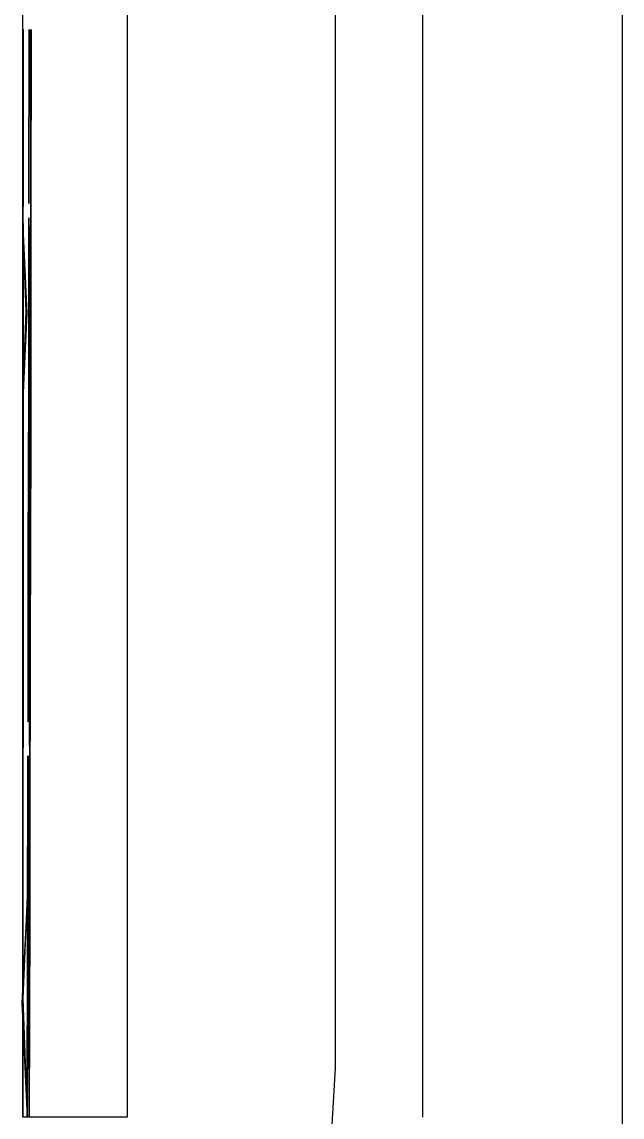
# Model space of a CAD drawing. Header units: metres. Extents: x 62 to 334, y -352 to -102.
# Drawn here: x 82.55 to 86, y -190 to -183.69 of the extents above; entities that cross this region are included whole.
import ezdxf

# ---------------------------------------------------------------- set-up
doc = ezdxf.new("R2010")
doc.units = ezdxf.units.M

msp = doc.modelspace()

# ---------------------------------------------------------------- linework, layer by layer
for p, q in [((84.8552, -170.0001), (84.8552, -190.0001)), ((84.3552, -189.7188), (84.3552, -170.2813)), ((82.5552, -186.5983), (82.5552, -172)), ((86.0038, -178.3319), (86.0038, -194.331)), ((83.1552, -181), (83.1545, -190)), ((82.5561, -183.7362), (82.5563, -184.7555)), ((82.5563, -184.5163), (82.5561, -183.7362)), ((82.5561, -183.7362), (82.5563, -184.5163)), ((82.5564, -184.4167), (82.5561, -183.7362)), ((82.5561, -183.7362), (82.5563, -184.4366)), ((82.5563, -184.7753), (82.5561, -183.7362)), ((82.5561, -183.7362), (82.5563, -184.6559)), ((82.5563, -184.616), (82.5561, -183.7362)), ((82.5561, -183.7362), (82.5563, -184.616)), ((82.5563, -184.5363), (82.5561, -183.7362)), ((82.5561, -183.7362), (82.5563, -184.5562)), ((82.5563, -184.6957), (82.5561, -183.7362)), ((82.5561, -183.7362), (82.5564, -184.3967)), ((82.5564, -184.2971), (82.5561, -183.7362)), ((82.5561, -183.7362), (82.5564, -184.2971)), ((82.5563, -184.795), (82.5561, -183.7362)), ((82.591, -183.7362), (82.5894, -184.7392)), ((82.591, -183.7362), (82.5894, -184.7392)), ((82.5894, -184.7392), (82.591, -183.7362)), ((82.6001, -183.7362), (82.5985, -184.7882)), ((82.5999, -184.8371), (82.603, -183.7362)), ((82.5999, -184.8045), (82.6001, -183.7362)), ((82.6001, -183.7362), (82.6, -184.7064)), ((82.6, -184.6901), (82.6001, -183.7362)), ((82.6001, -184.6573), (82.603, -183.7362)), ((82.6001, -184.641), (82.603, -183.7362)), ((82.603, -183.7362), (82.6003, -184.3464)), ((82.603, -183.7362), (82.6003, -184.4118)), ((82.6004, -184.2973), (82.603, -183.7362)), ((82.6004, -184.2318), (82.603, -183.7362)), ((82.603, -183.7362), (82.6004, -184.2482)), ((82.6014, -184.7882), (82.603, -183.7362)), ((82.603, -183.7362), (82.6014, -184.7882)), ((82.603, -183.7362), (82.6015, -184.6737)), ((82.6004, -184.2482), (82.6004, -184.2318)), ((82.6003, -184.3464), (82.6004, -184.2973)), ((82.6003, -184.4118), (82.6001, -184.641)), ((82.5563, -184.4366), (82.5564, -184.4167)), ((82.5563, -184.5562), (82.5563, -184.5363)), ((82.6015, -184.6737), (82.6001, -184.6573)), ((82.6015, -184.6737), (82.6, -184.6901)), ((82.6, -184.7064), (82.6, -184.6901)), ((82.6, -184.7392), (82.6, -184.7064)), ((82.5564, -185.8267), (82.5563, -184.7753)), ((82.5985, -184.7882), (82.5999, -184.8045)), ((82.6014, -184.7882), (82.5999, -184.8045)), ((82.6014, -184.7555), (82.6, -184.7392)), ((82.5564, -185.8267), (82.5563, -184.795)), ((82.5563, -184.8543), (82.5563, -184.874)), ((82.5564, -185.8267), (82.5563, -184.8543)), ((82.5888, -185.8267), (82.5893, -184.8208)), ((82.5893, -184.8534), (82.5888, -185.8267)), ((82.5893, -184.8208), (82.5893, -184.8534)), ((82.5979, -185.8267), (82.5999, -184.8045)), ((82.5999, -184.8208), (82.5979, -185.8267)), ((82.5999, -184.8371), (82.5979, -185.8267)), ((82.5999, -184.8045), (82.5999, -184.8371)), ((82.6013, -184.8534), (82.5999, -184.8371)), ((82.6008, -185.8267), (82.6013, -184.8534)), ((82.6013, -184.8697), (82.6013, -184.8534)), ((82.5563, -184.874), (82.5552, -186.5983)), ((82.5563, -184.874), (82.5564, -185.8267)), ((82.5563, -184.9332), (82.5563, -184.874)), ((82.5563, -184.8937), (82.5563, -184.9135)), ((82.5742, -185.3599), (82.5563, -184.8937)), ((82.5563, -184.9135), (82.5784, -185.3706)), ((82.5893, -184.886), (82.5888, -185.8267)), ((82.5888, -185.8267), (82.5893, -184.886)), ((82.5979, -185.8267), (82.5984, -184.8697)), ((82.5983, -184.886), (82.5979, -185.8267)), ((82.5983, -184.886), (82.6013, -184.8697)), ((82.5984, -184.8697), (82.5983, -184.886)), ((82.6013, -184.9023), (82.5983, -184.886)), ((82.6013, -184.8697), (82.6008, -185.8267)), ((82.6008, -185.8267), (82.6013, -184.9023)), ((82.6012, -184.9186), (82.6013, -184.9023)), ((82.5564, -185.8267), (82.5563, -184.9332)), ((82.5563, -184.9332), (82.5564, -185.8267)), ((82.5563, -184.9925), (82.5563, -184.9332)), ((82.5563, -184.9727), (82.5564, -185.8267)), ((82.5564, -185.8267), (82.5563, -184.9727)), ((82.5983, -184.9186), (82.5979, -185.8267)), ((82.5979, -185.8267), (82.5983, -184.9186)), ((82.6012, -184.9186), (82.5983, -184.935)), ((82.5983, -184.935), (82.6012, -184.9513)), ((82.5997, -184.9839), (82.6012, -184.9676)), ((82.6008, -185.8267), (82.6012, -184.9186)), ((82.6012, -184.9513), (82.6008, -185.8267)), ((82.6012, -184.9676), (82.6008, -185.8267)), ((82.6012, -184.9676), (82.6012, -184.9513)), ((82.5554, -185.233), (82.5563, -184.9925)), ((82.5563, -185.0122), (82.5563, -185.032)), ((82.5564, -185.8267), (82.5563, -185.0122)), ((82.5563, -185.032), (82.5564, -185.8267)), ((82.5891, -185.0328), (82.5888, -185.8267)), ((82.5888, -185.8267), (82.5891, -185.0328)), ((82.5979, -185.8267), (82.5997, -184.9839)), ((82.5979, -185.8267), (82.5997, -185.0165)), ((82.5997, -185.0165), (82.5996, -185.0818)), ((82.5562, -185.0912), (82.5562, -185.1109)), ((82.5564, -185.8267), (82.5562, -185.0912)), ((82.5563, -185.0517), (82.5564, -185.8267)), ((82.5564, -185.8267), (82.5563, -185.0517)), ((82.5996, -185.0818), (82.5979, -185.8267)), ((82.5979, -185.8267), (82.5996, -185.0981)), ((82.5996, -185.0981), (82.5995, -185.1144)), ((82.5562, -185.1109), (82.5564, -185.8267)), ((82.5562, -185.1307), (82.5564, -185.8267)), ((82.5562, -185.1504), (82.5562, -185.1307)), ((82.5564, -185.8267), (82.5562, -185.1504)), ((82.5562, -185.1504), (82.5562, -185.1899)), ((82.5995, -185.1144), (82.5979, -185.8267)), ((82.5979, -185.8267), (82.5995, -185.1307)), ((82.5995, -185.147), (82.5979, -185.8267)), ((82.5979, -185.8267), (82.5995, -185.1633)), ((82.5995, -185.1633), (82.5994, -185.1796)), ((82.5995, -185.1307), (82.5995, -185.147)), ((82.5552, -186.5983), (82.5554, -185.233)), ((82.5554, -185.233), (82.5552, -186.5983)), ((82.5562, -185.1899), (82.5564, -185.8267)), ((82.5562, -185.2097), (82.5562, -185.2491)), ((82.5564, -185.8267), (82.5562, -185.2097)), ((82.5564, -185.8267), (82.5562, -185.2294)), ((82.5994, -185.1796), (82.5979, -185.8267)), ((82.5979, -185.8267), (82.5994, -185.1959)), ((82.5994, -185.2122), (82.5979, -185.8267)), ((82.5994, -185.1959), (82.5994, -185.2122)), ((82.5562, -185.2491), (82.5564, -185.8267)), ((82.5562, -185.2689), (82.5564, -185.8267)), ((82.5562, -185.2886), (82.5562, -185.2689)), ((82.5564, -185.8267), (82.5562, -185.2886)), ((82.5562, -185.2886), (82.5564, -185.8267)), ((82.5979, -185.8267), (82.5994, -185.2449)), ((82.5993, -185.2612), (82.5979, -185.8267)), ((82.5979, -185.8267), (82.5993, -185.2775)), ((82.5993, -185.2938), (82.5979, -185.8267)), ((82.5994, -185.2449), (82.5993, -185.2612)), ((82.5993, -185.2775), (82.5993, -185.2938)), ((82.5562, -185.3479), (82.5562, -185.3676)), ((82.5564, -185.8267), (82.5562, -185.3479)), ((82.5564, -185.8267), (82.5742, -185.3599)), ((82.5784, -185.3706), (82.5742, -185.3599)), ((82.5992, -185.3264), (82.5979, -185.8267)), ((82.5979, -185.8267), (82.5992, -185.3427)), ((82.5992, -185.3427), (82.5992, -185.3264)), ((82.5564, -185.8267), (82.5562, -185.3676)), ((82.5562, -185.3676), (82.5564, -185.8267)), ((82.5784, -185.3706), (82.5564, -185.8267)), ((82.5992, -185.3753), (82.5979, -185.8267)), ((82.5979, -185.8267), (82.5991, -185.3917)), ((82.5991, -185.3917), (82.5992, -185.3753)), ((82.5991, -185.4243), (82.5979, -185.8267)), ((82.5979, -185.8267), (82.5991, -185.4406)), ((82.5991, -185.4406), (82.5991, -185.4243)), ((82.5555, -187.8743), (82.5564, -185.8267)), ((82.5564, -185.8267), (82.5555, -187.8743)), ((82.5555, -187.8349), (82.5564, -185.8267)), ((82.5555, -187.9137), (82.5564, -185.8267)), ((82.5564, -185.8267), (82.5556, -187.7758)), ((82.5556, -187.7955), (82.5564, -185.8267)), ((82.5564, -185.8267), (82.5556, -187.8152)), ((82.5564, -185.8267), (82.5556, -187.697)), ((82.5556, -187.7364), (82.5564, -185.8267)), ((82.5564, -185.8267), (82.5556, -187.7561)), ((82.5556, -187.7167), (82.5564, -185.8267)), ((82.5564, -185.8267), (82.5556, -187.697)), ((82.5556, -187.6576), (82.5564, -185.8267)), ((82.5564, -185.8267), (82.5556, -187.6379)), ((82.5556, -187.5985), (82.5564, -185.8267)), ((82.5564, -185.8267), (82.5556, -187.5985)), ((82.5556, -187.5393), (82.5564, -185.8267)), ((82.5564, -185.8267), (82.5556, -187.5393)), ((82.5556, -187.4407), (82.5564, -185.8267)), ((82.5564, -185.8267), (82.5556, -187.4407)), ((82.5564, -185.8267), (82.5556, -187.6182)), ((82.5556, -187.559), (82.5564, -185.8267)), ((82.5564, -185.8267), (82.5557, -187.1051)), ((82.5557, -187.0854), (82.5564, -185.8267)), ((82.5557, -187.3025), (82.5564, -185.8267)), ((82.5564, -185.8267), (82.5557, -187.3223)), ((82.5557, -187.3617), (82.5564, -185.8267)), ((82.5564, -185.8267), (82.5557, -187.0656)), ((82.5564, -185.8267), (82.5557, -187.4209)), ((82.5557, -187.1248), (82.5564, -185.8267)), ((82.5564, -185.8267), (82.5557, -187.1446)), ((82.5557, -187.1643), (82.5564, -185.8267)), ((82.5557, -187.3815), (82.5564, -185.8267)), ((82.5564, -185.8267), (82.5557, -187.3815)), ((82.5557, -187.263), (82.5564, -185.8267)), ((82.5564, -185.8267), (82.5557, -187.263)), ((82.5557, -187.1841), (82.5564, -185.8267)), ((82.5564, -185.8267), (82.5557, -187.2038)), ((82.5557, -187.2236), (82.5564, -185.8267)), ((82.5564, -185.8267), (82.5558, -186.8484)), ((82.5558, -186.9866), (82.5564, -185.8267)), ((82.5564, -185.8267), (82.5558, -187.0064)), ((82.5558, -186.8287), (82.5564, -185.8267)), ((82.5564, -185.8267), (82.5558, -186.7497)), ((82.5558, -186.73), (82.5564, -185.8267)), ((82.5564, -185.8267), (82.5558, -186.73)), ((82.5564, -185.8267), (82.5558, -186.9077)), ((82.5558, -186.8879), (82.5564, -185.8267)), ((82.5564, -185.8267), (82.5558, -186.8879)), ((82.5558, -186.7695), (82.5564, -185.8267)), ((82.5564, -185.8267), (82.5558, -186.7892)), ((82.5558, -186.8089), (82.5564, -185.8267)), ((82.5558, -187.0459), (82.5564, -185.8267)), ((82.5564, -185.8267), (82.5558, -187.0459)), ((82.5558, -186.9274), (82.5564, -185.8267)), ((82.5564, -185.8267), (82.5558, -186.9471)), ((82.5558, -186.9669), (82.5564, -185.8267)), ((82.5564, -185.8267), (82.5559, -186.4141)), ((82.5559, -186.3943), (82.5564, -185.8267)), ((82.5564, -185.8267), (82.5559, -186.3943)), ((82.5559, -186.3548), (82.5564, -185.8267)), ((82.5564, -185.8267), (82.5559, -186.3548)), ((82.5559, -186.4535), (82.5564, -185.8267)), ((82.5564, -185.8267), (82.5559, -186.5918)), ((82.5559, -186.572), (82.5564, -185.8267)), ((82.5564, -185.8267), (82.5559, -186.572)), ((82.5559, -186.5325), (82.5564, -185.8267)), ((82.5564, -185.8267), (82.5559, -186.5325)), ((82.5559, -186.4338), (82.5564, -185.8267)), ((82.5564, -185.8267), (82.5559, -186.4733)), ((82.5559, -186.493), (82.5564, -185.8267)), ((82.5559, -186.6905), (82.5564, -185.8267)), ((82.5564, -185.8267), (82.5559, -186.6905)), ((82.5559, -186.6115), (82.5564, -185.8267)), ((82.5564, -185.8267), (82.5559, -186.6312)), ((82.5559, -186.651), (82.5564, -185.8267)), ((82.5564, -185.8267), (82.556, -186.2956)), ((82.556, -186.2561), (82.5564, -185.8267)), ((82.5564, -185.8267), (82.556, -186.2561)), ((82.556, -186.2758), (82.5564, -185.8267)), ((82.5564, -185.8267), (82.556, -186.3153)), ((82.5844, -187.7236), (82.5888, -185.8267)), ((82.5888, -185.8267), (82.5844, -187.7236)), ((82.5888, -185.8267), (82.5845, -187.6422)), ((82.5847, -187.5445), (82.5888, -185.8267)), ((82.5888, -185.8267), (82.5847, -187.5607)), ((82.5848, -187.5119), (82.5888, -185.8267)), ((82.5849, -187.4304), (82.5888, -185.8267)), ((82.5888, -185.8267), (82.5849, -187.4467)), ((82.5888, -185.8267), (82.5851, -187.3163)), ((82.5852, -187.3), (82.5888, -185.8267)), ((82.5853, -187.251), (82.5888, -185.8267)), ((82.5888, -185.8267), (82.5853, -187.251)), ((82.5855, -187.1369), (82.5888, -185.8267)), ((82.5856, -187.0553), (82.5888, -185.8267)), ((82.5888, -185.8267), (82.5856, -187.0879)), ((82.5888, -185.8267), (82.5857, -187.0064)), ((82.5858, -186.9901), (82.5888, -185.8267)), ((82.5888, -185.8267), (82.586, -186.8433)), ((82.5861, -186.827), (82.5888, -185.8267)), ((82.5862, -186.7454), (82.5888, -185.8267)), ((82.5888, -185.8267), (82.5862, -186.7617)), ((82.5979, -185.8267), (82.5912, -190)), ((82.5932, -187.8212), (82.5979, -185.8267)), ((82.5933, -187.7561), (82.5979, -185.8267)), ((82.5979, -185.8267), (82.594, -187.3978)), ((82.5942, -187.2673), (82.5979, -185.8267)), ((82.5979, -185.8267), (82.5942, -188.0651)), ((82.5942, -187.3), (82.5979, -185.8267)), ((82.5943, -188.0001), (82.5979, -185.8267)), ((82.5944, -187.1695), (82.5979, -185.8267)), ((82.5979, -185.8267), (82.5944, -187.1858)), ((82.5945, -187.8863), (82.5979, -185.8267)), ((82.5979, -185.8267), (82.5946, -187.87)), ((82.5979, -185.8267), (82.5947, -187.7887)), ((82.5947, -187.039), (82.5979, -185.8267)), ((82.5979, -185.8267), (82.5947, -187.0553)), ((82.5948, -186.9738), (82.5979, -185.8267)), ((82.5948, -187.7399), (82.6008, -185.8267)), ((82.5948, -187.7399), (82.5979, -185.8267)), ((82.5948, -187.7724), (82.5979, -185.8267)), ((82.5979, -185.8267), (82.5948, -186.9901)), ((82.5979, -185.8267), (82.5949, -186.9248)), ((82.5949, -186.9085), (82.5979, -185.8267)), ((82.6008, -185.8267), (82.5949, -187.6747)), ((82.5949, -187.7073), (82.5979, -185.8267)), ((82.5949, -187.6747), (82.5979, -185.8267)), ((82.5979, -185.8267), (82.5949, -187.691)), ((82.595, -187.6422), (82.5979, -185.8267)), ((82.5979, -185.8267), (82.595, -187.6585)), ((82.595, -187.6259), (82.5979, -185.8267)), ((82.5979, -185.8267), (82.595, -186.8596)), ((82.6008, -185.8267), (82.5951, -187.6096)), ((82.5979, -185.8267), (82.5951, -187.577)), ((82.5951, -187.5933), (82.5979, -185.8267)), ((82.5979, -185.8267), (82.5951, -187.577)), ((82.5951, -186.8433), (82.5979, -185.8267)), ((82.5952, -187.5607), (82.6008, -185.8267)), ((82.5979, -185.8267), (82.5952, -187.5607)), ((82.5952, -187.5445), (82.5979, -185.8267)), ((82.5952, -187.5119), (82.6008, -185.8267)), ((82.5953, -187.4956), (82.5979, -185.8267)), ((82.5953, -187.463), (82.5979, -185.8267)), ((82.6008, -185.8267), (82.5953, -187.463)), ((82.5953, -187.4793), (82.5979, -185.8267)), ((82.5979, -185.8267), (82.5953, -187.4793)), ((82.5979, -185.8267), (82.5954, -187.4467)), ((82.5954, -187.4304), (82.6008, -185.8267)), ((82.5979, -185.8267), (82.5954, -187.4304)), ((82.5955, -187.3652), (82.5979, -185.8267)), ((82.5956, -187.3489), (82.6008, -185.8267)), ((82.5956, -187.3489), (82.5979, -185.8267)), ((82.5979, -185.8267), (82.5956, -187.3326)), ((82.5979, -185.8267), (82.5958, -187.2347)), ((82.5979, -185.8267), (82.5958, -187.251)), ((82.5979, -185.8267), (82.596, -187.1042)), ((82.6008, -185.8267), (82.596, -187.1206)), ((82.596, -187.1206), (82.5979, -185.8267)), ((82.5961, -187.0879), (82.6008, -185.8267)), ((82.5979, -185.8267), (82.5961, -187.0879)), ((82.5979, -185.8267), (82.5961, -187.8375)), ((82.5962, -187.0227), (82.5979, -185.8267)), ((82.6008, -185.8267), (82.5962, -187.0064)), ((82.5962, -187.8212), (82.6008, -185.8267)), ((82.5962, -187.0064), (82.5979, -185.8267)), ((82.5979, -185.8267), (82.5963, -187.7561)), ((82.5979, -185.8267), (82.5966, -186.827)), ((82.5967, -186.7943), (82.5979, -185.8267)), ((82.5967, -186.7454), (82.5979, -185.8267)), ((82.5979, -185.8267), (82.5968, -186.7291)), ((82.5979, -185.8267), (82.5968, -186.6965)), ((82.5969, -186.6476), (82.5979, -185.8267)), ((82.5979, -185.8267), (82.597, -186.6312)), ((82.6008, -185.8267), (82.597, -187.3815)), ((82.5979, -185.8267), (82.5971, -186.5497)), ((82.5971, -186.5823), (82.5979, -185.8267)), ((82.6008, -185.8267), (82.5971, -187.3)), ((82.5972, -186.5008), (82.5979, -185.8267)), ((82.5972, -187.2673), (82.6008, -185.8267)), ((82.5979, -185.8267), (82.5972, -187.2836)), ((82.5979, -185.8267), (82.5973, -186.4518)), ((82.5973, -187.2021), (82.5979, -185.8267)), ((82.6008, -185.8267), (82.5973, -187.2021)), ((82.5973, -187.2184), (82.6008, -185.8267)), ((82.5979, -185.8267), (82.5973, -187.2184)), ((82.5974, -186.4029), (82.5979, -185.8267)), ((82.5974, -187.1532), (82.5979, -185.8267)), ((82.6008, -185.8267), (82.5974, -187.1532)), ((82.5979, -185.8267), (82.5975, -186.3703)), ((82.5976, -186.2887), (82.5979, -185.8267)), ((82.5976, -187.0553), (82.6008, -185.8267)), ((82.5979, -185.8267), (82.5976, -187.0716)), ((82.5979, -185.8267), (82.5977, -186.2561)), ((82.6008, -185.8267), (82.5977, -186.9901)), ((82.6008, -185.8267), (82.5978, -186.9411)), ((82.5978, -186.9411), (82.6008, -185.8267)), ((82.5978, -186.9411), (82.5979, -185.8267)), ((82.5979, -185.8267), (82.598, -186.8759)), ((82.6008, -185.8267), (82.598, -186.8759)), ((82.598, -186.8596), (82.6008, -185.8267)), ((82.556, -186.3153), (82.556, -186.2758)), ((82.5977, -186.2561), (82.5976, -186.2887)), ((82.5559, -186.4141), (82.5559, -186.3943)), ((82.5975, -186.3703), (82.5974, -186.4029)), ((82.5559, -186.4733), (82.5559, -186.4338)), ((82.5559, -186.4733), (82.5559, -186.493)), ((82.5973, -186.4518), (82.5972, -186.5008)), ((82.5559, -186.5523), (82.5559, -186.5325)), ((82.5971, -186.5497), (82.5971, -186.5823)), ((82.5552, -186.5983), (82.5556, -187.4407)), ((82.5552, -188.3071), (82.5552, -186.5983)), ((82.5553, -187.0831), (82.5552, -186.5983)), ((82.5552, -186.5983), (82.5557, -187.1446)), ((82.5557, -187.3223), (82.5552, -186.5983)), ((82.5559, -186.6312), (82.5559, -186.6115)), ((82.5559, -186.6312), (82.5559, -186.651)), ((82.597, -186.6312), (82.5969, -186.6476)), ((82.5558, -186.7102), (82.5559, -186.6905)), ((82.5558, -186.7497), (82.5558, -186.73)), ((82.5862, -186.7617), (82.5862, -186.7454)), ((82.5968, -186.7291), (82.5967, -186.7454)), ((82.5967, -186.7454), (82.5967, -186.7943)), ((82.5968, -186.6965), (82.5968, -186.7291)), ((82.5558, -186.7892), (82.5558, -186.7695)), ((82.5558, -186.7892), (82.5558, -186.8089)), ((82.5966, -186.8107), (82.5967, -186.7943)), ((82.586, -186.8433), (82.5861, -186.827)), ((82.595, -186.8596), (82.5951, -186.8433)), ((82.598, -186.8759), (82.595, -186.8596)), ((82.5966, -186.827), (82.5951, -186.8433)), ((82.598, -186.8759), (82.598, -186.8596)), ((82.5558, -186.9077), (82.5558, -186.8879)), ((82.5558, -186.9471), (82.5558, -186.9274)), ((82.5949, -186.9085), (82.598, -186.8759)), ((82.5949, -186.9248), (82.5949, -186.9085)), ((82.5978, -186.9411), (82.5949, -186.9248)), ((82.5558, -186.9471), (82.5558, -186.9669)), ((82.5558, -187.0064), (82.5558, -186.9866)), ((82.5857, -187.0064), (82.5858, -186.9901)), ((82.5948, -186.9738), (82.5978, -186.9411)), ((82.5948, -186.9901), (82.5948, -186.9738)), ((82.5962, -187.0064), (82.5948, -186.9901)), ((82.5977, -186.9901), (82.5962, -187.0064)), ((82.5557, -187.0656), (82.5558, -187.0459)), ((82.5856, -187.0879), (82.5856, -187.0553)), ((82.5947, -187.039), (82.5962, -187.0227)), ((82.5947, -187.0553), (82.5947, -187.039)), ((82.5947, -187.0553), (82.5976, -187.0716)), ((82.5976, -187.0716), (82.5976, -187.0553)), ((82.5557, -187.1446), (82.5553, -187.0831)), ((82.5557, -187.1051), (82.5557, -187.0854)), ((82.5557, -187.1446), (82.5557, -187.1248)), ((82.5961, -187.0879), (82.596, -187.1206)), ((82.596, -187.1206), (82.5975, -187.1369)), ((82.5976, -187.0716), (82.5961, -187.0879)), ((82.5557, -187.1446), (82.5557, -187.1643)), ((82.5557, -187.2038), (82.5557, -187.1841)), ((82.5974, -187.1532), (82.5944, -187.1695)), ((82.5944, -187.1858), (82.5944, -187.1695)), ((82.5975, -187.1369), (82.5974, -187.1532)), ((82.5557, -187.2038), (82.5557, -187.2236)), ((82.5958, -187.251), (82.5942, -187.2673)), ((82.5958, -187.2347), (82.5973, -187.2184)), ((82.5958, -187.251), (82.5958, -187.2347)), ((82.5973, -187.2184), (82.5973, -187.2021)), ((82.5557, -187.3223), (82.5557, -187.3025)), ((82.5851, -187.3163), (82.5852, -187.3)), ((82.5941, -187.3163), (82.5942, -187.3)), ((82.5972, -187.2836), (82.5942, -187.2673)), ((82.5971, -187.3), (82.5972, -187.2836)), ((82.5972, -187.2836), (82.5972, -187.2673)), ((82.5557, -187.3815), (82.5557, -187.3223)), ((82.594, -187.3815), (82.5955, -187.3652)), ((82.5956, -187.3326), (82.5941, -187.3163)), ((82.5955, -187.3652), (82.5956, -187.3489)), ((82.597, -187.3815), (82.5955, -187.3652)), ((82.5956, -187.3326), (82.5956, -187.3489)), ((82.5556, -187.4407), (82.5552, -188.3071)), ((82.5553, -187.5008), (82.5556, -187.4407)), ((82.5556, -187.4407), (82.5557, -187.3815)), ((82.5849, -187.4467), (82.5849, -187.4304)), ((82.594, -187.3978), (82.594, -187.3815)), ((82.5954, -187.4141), (82.594, -187.3978)), ((82.5552, -188.3071), (82.5553, -187.5008)), ((82.5952, -187.5119), (82.5953, -187.4956)), ((82.5953, -187.4956), (82.5953, -187.4793)), ((82.5552, -188.3071), (82.5556, -187.559)), ((82.5556, -187.559), (82.5556, -187.5787)), ((82.5556, -187.6182), (82.5556, -187.559)), ((82.5847, -187.5607), (82.5847, -187.5445)), ((82.5952, -187.5282), (82.5952, -187.5119)), ((82.5556, -187.6182), (82.5553, -187.6796)), ((82.5556, -187.6379), (82.5556, -187.6182)), ((82.5951, -187.5933), (82.595, -187.6259)), ((82.595, -187.6422), (82.595, -187.6259)), ((82.5951, -187.577), (82.5951, -187.5933)), ((82.5553, -187.6796), (82.5553, -187.7987)), ((82.5556, -187.6379), (82.5556, -187.6576)), ((82.5949, -187.6747), (82.595, -187.6585)), ((82.5949, -187.691), (82.5949, -187.6747)), ((82.5949, -187.691), (82.5949, -187.7073)), ((82.595, -187.6585), (82.595, -187.6422)), ((82.5556, -187.697), (82.5556, -187.7167)), ((82.5556, -187.7561), (82.5556, -187.7364)), ((82.5556, -187.7758), (82.5556, -187.7561)), ((82.5948, -187.7724), (82.5933, -187.7561)), ((82.5949, -187.7073), (82.5948, -187.7399)), ((82.5963, -187.7561), (82.5948, -187.7399)), ((82.5553, -187.7987), (82.5552, -188.3071)), ((82.5556, -187.8152), (82.5555, -187.8349)), ((82.5556, -187.8152), (82.5556, -187.7955)), ((82.5947, -187.805), (82.5948, -187.7724)), ((82.5962, -187.8212), (82.5947, -187.805)), ((82.5553, -190), (82.5555, -187.8743)), ((82.5931, -187.8538), (82.5932, -187.8212)), ((82.5946, -187.87), (82.5931, -187.8538)), ((82.5945, -187.8863), (82.5946, -187.87)), ((82.5961, -187.8375), (82.5962, -187.8212)), ((82.5553, -187.9177), (82.5552, -188.3071)), ((82.5553, -190), (82.5555, -187.9137)), ((82.5553, -190), (82.5553, -187.9177)), ((82.584, -187.9188), (82.5804, -190)), ((82.5804, -190), (82.584, -187.9188)), ((82.5912, -190), (82.593, -187.9188)), ((82.5912, -190), (82.596, -187.9188)), ((82.593, -187.9188), (82.5929, -187.9838)), ((82.5945, -187.9026), (82.5945, -187.8863)), ((82.596, -187.9188), (82.5945, -187.9026)), ((82.5959, -187.9838), (82.596, -187.9188)), ((82.5943, -188.0001), (82.5928, -188.0164)), ((82.5929, -187.9838), (82.5943, -188.0001)), ((82.5943, -188.0001), (82.5959, -187.9838)), ((82.5958, -188.0164), (82.5943, -188.0001)), ((82.5838, -188.0326), (82.5804, -190)), ((82.5804, -190), (82.5838, -188.0326)), ((82.5928, -188.0164), (82.5928, -188.0489)), ((82.5928, -188.0489), (82.5942, -188.0651)), ((82.5942, -188.0651), (82.5957, -188.0489)), ((82.5942, -188.0651), (82.5942, -188.0814)), ((82.5957, -188.0489), (82.5958, -188.0164)), ((82.5552, -188.0961), (82.5552, -188.3071)), ((82.5553, -190), (82.5552, -188.0961)), ((82.5912, -190), (82.5942, -188.0814)), ((82.5941, -188.1139), (82.5912, -190)), ((82.5942, -188.0814), (82.5927, -188.0976)), ((82.5927, -188.0976), (82.5941, -188.1139)), ((82.5941, -188.1139), (82.594, -188.1788)), ((82.5957, -188.0976), (82.5941, -188.1139)), ((82.5942, -188.0814), (82.5957, -188.0976)), ((82.594, -188.1788), (82.5912, -190)), ((82.594, -188.1788), (82.5939, -188.2276)), ((82.5552, -188.215), (82.5553, -190)), ((82.5552, -188.6902), (82.5552, -188.215)), ((82.5804, -190), (82.5835, -188.2113)), ((82.5835, -188.2113), (82.5804, -190)), ((82.5939, -188.2276), (82.5912, -190)), ((82.5912, -190), (82.5939, -188.2276)), ((82.5552, -189.1586), (82.5552, -188.3071)), ((82.5552, -188.3071), (82.5552, -188.7496)), ((82.5552, -188.3071), (82.5552, -188.6902)), ((82.5938, -188.2925), (82.5912, -190)), ((82.5939, -188.2763), (82.5938, -188.2925)), ((82.5953, -188.3088), (82.5938, -188.2925)), ((82.5953, -188.325), (82.5953, -188.3088)), ((82.5804, -190), (82.5833, -188.325)), ((82.5833, -188.325), (82.5804, -190)), ((82.5953, -188.325), (82.5912, -190)), ((82.5912, -190), (82.5952, -188.3575)), ((82.5938, -188.3412), (82.5953, -188.325)), ((82.5952, -188.3575), (82.5938, -188.3412)), ((82.5951, -188.4062), (82.5952, -188.3575)), ((82.5804, -190), (82.5832, -188.4062)), ((82.5832, -188.4062), (82.5804, -190)), ((82.5912, -190), (82.5951, -188.4062)), ((82.5921, -188.4224), (82.5912, -190)), ((82.5951, -188.4224), (82.5912, -190)), ((82.5936, -188.4386), (82.5921, -188.4224)), ((82.5936, -188.4386), (82.5921, -188.4549)), ((82.5951, -188.4224), (82.5936, -188.4386)), ((82.5951, -188.4549), (82.5936, -188.4386)), ((82.5951, -188.4062), (82.5951, -188.4224)), ((82.5804, -190), (82.5831, -188.4711)), ((82.5831, -188.4711), (82.5804, -190)), ((82.5912, -190), (82.5951, -188.4549)), ((82.5921, -188.4711), (82.5912, -190)), ((82.5912, -190), (82.595, -188.4873)), ((82.595, -188.5036), (82.5912, -190)), ((82.5912, -190), (82.592, -188.5036)), ((82.592, -188.5036), (82.592, -188.536)), ((82.5921, -188.4549), (82.5921, -188.4711)), ((82.595, -188.4873), (82.5951, -188.4549)), ((82.595, -188.4873), (82.595, -188.5198)), ((82.5804, -190), (82.583, -188.536)), ((82.583, -188.536), (82.5804, -190)), ((82.5912, -190), (82.595, -188.5198)), ((82.592, -188.536), (82.5912, -190)), ((82.5949, -188.5522), (82.5912, -190)), ((82.5949, -188.5685), (82.5912, -190)), ((82.5912, -190), (82.5919, -188.5685)), ((82.5919, -188.5685), (82.5919, -188.6009)), ((82.5948, -188.6172), (82.5949, -188.5685)), ((82.595, -188.5198), (82.5949, -188.5522)), ((82.5949, -188.5685), (82.5949, -188.5522)), ((82.5829, -188.6334), (82.5552, -189.3161)), ((82.5804, -190), (82.5829, -188.5847)), ((82.5829, -188.5847), (82.5804, -190)), ((82.5816, -189.2923), (82.5829, -188.6334)), ((82.5912, -190), (82.5949, -188.5847)), ((82.5919, -188.6009), (82.5912, -190)), ((82.5912, -190), (82.5948, -188.6172)), ((82.5912, -190), (82.5933, -188.6334)), ((82.5918, -188.6496), (82.5948, -188.6172)), ((82.5933, -188.6334), (82.5948, -188.6496)), ((82.5828, -188.6821), (82.5493, -189.3417)), ((82.5816, -189.3167), (82.5828, -188.6821)), ((82.5912, -190), (82.5918, -188.6496)), ((82.5948, -188.6496), (82.5912, -190)), ((82.5947, -188.6659), (82.5912, -190)), ((82.5912, -190), (82.5932, -188.6821)), ((82.5912, -190), (82.5947, -188.6983)), ((82.5932, -188.6821), (82.5917, -188.6983)), ((82.5917, -188.6983), (82.5917, -188.7146)), ((82.5948, -188.6496), (82.5947, -188.6659)), ((82.5947, -188.6983), (82.5947, -188.7146)), ((82.5552, -188.7496), (82.5552, -189.1586)), ((82.5804, -190), (82.5827, -188.7308)), ((82.5827, -188.7308), (82.5804, -190)), ((82.5804, -190), (82.5827, -188.7633)), ((82.5827, -188.7633), (82.5804, -190)), ((82.5947, -188.7146), (82.5912, -190)), ((82.5917, -188.7146), (82.5912, -190)), ((82.5932, -188.7308), (82.5912, -190)), ((82.5946, -188.747), (82.5912, -190)), ((82.5912, -190), (82.5917, -188.747)), ((82.5946, -188.7633), (82.5912, -190)), ((82.5917, -188.747), (82.5932, -188.7308)), ((82.5946, -188.7633), (82.5931, -188.7795)), ((82.5932, -188.7308), (82.5946, -188.747)), ((82.5946, -188.747), (82.5946, -188.7633)), ((82.5826, -188.812), (82.5804, -190)), ((82.5804, -190), (82.5826, -188.812)), ((82.5931, -188.7795), (82.5912, -190)), ((82.5912, -190), (82.5931, -188.7795)), ((82.5912, -190), (82.593, -188.812)), ((82.5912, -190), (82.5945, -188.8282)), ((82.5945, -188.8282), (82.5945, -188.8444)), ((82.5826, -188.8444), (82.5804, -190)), ((82.5804, -190), (82.5826, -188.8444)), ((82.5825, -188.8769), (82.5804, -190)), ((82.5804, -190), (82.5825, -188.8769)), ((82.5945, -188.8444), (82.5912, -190)), ((82.5912, -190), (82.593, -188.8607)), ((82.593, -188.8769), (82.5912, -190)), ((82.593, -188.8607), (82.593, -188.8769)), ((82.5825, -188.9094), (82.5804, -190)), ((82.5804, -190), (82.5825, -188.9094)), ((82.5824, -188.9419), (82.5804, -190)), ((82.5804, -190), (82.5824, -188.9419)), ((82.5929, -188.8931), (82.5912, -190)), ((82.5912, -190), (82.5929, -188.8931)), ((82.5912, -190), (82.5929, -188.9094)), ((82.5552, -188.9873), (82.5552, -189.0467)), ((82.5552, -189.1586), (82.5552, -188.9873)), ((82.5824, -188.9743), (82.5804, -190)), ((82.5804, -190), (82.5824, -188.9743)), ((82.5552, -189.0467), (82.5553, -190)), ((82.5552, -189.1062), (82.5552, -189.2846)), ((82.5553, -190), (82.5552, -189.1062)), ((82.5927, -189.1043), (82.5912, -190)), ((82.5912, -190), (82.5926, -189.1206)), ((82.5552, -189.1586), (82.5552, -189.5856)), ((82.5552, -189.5856), (82.5552, -189.1586)), ((82.5552, -189.2846), (82.5552, -189.1586)), ((82.5553, -189.2703), (82.5553, -190)), ((82.5553, -190), (82.5553, -189.2703)), ((82.5912, -190), (82.5924, -189.2669)), ((82.5552, -189.3161), (82.5493, -189.3417)), ((82.5552, -189.3161), (82.5804, -190)), ((82.5804, -190), (82.5816, -189.2923)), ((82.5804, -190), (82.5816, -189.3167)), ((82.5912, -190), (82.5924, -189.2831)), ((82.5924, -189.3157), (82.5912, -190)), ((82.5912, -190), (82.5924, -189.3157)), ((82.5493, -189.3417), (82.5804, -190)), ((82.5923, -189.4296), (82.5912, -190)), ((82.5912, -190), (82.5923, -189.4296)), ((82.5552, -189.5856), (82.5553, -189.6053)), ((82.5552, -189.5856), (82.5553, -190)), ((82.5552, -189.7631), (82.5552, -189.5856)), ((82.5553, -189.6053), (82.5552, -189.625)), ((82.5552, -189.625), (82.5553, -190)), ((82.5552, -189.7039), (82.5553, -190)), ((82.5553, -190), (82.5552, -189.7039)), ((82.5552, -189.7433), (82.5553, -190)), ((82.5552, -189.7631), (82.5552, -189.7433)), ((82.5552, -189.8223), (82.5552, -189.7631)), ((82.5552, -189.8223), (82.5552, -189.7631)), ((84.2996, -190.6039), (84.3552, -189.7188)), ((82.5553, -190), (82.5552, -189.8223)), ((82.5553, -190), (82.5552, -189.8815)), ((82.5912, -190), (82.5553, -190)), ((83.1545, -190), (82.5912, -190))]:
    msp.add_line(p, q)

doc.saveas('drawing.dxf')
